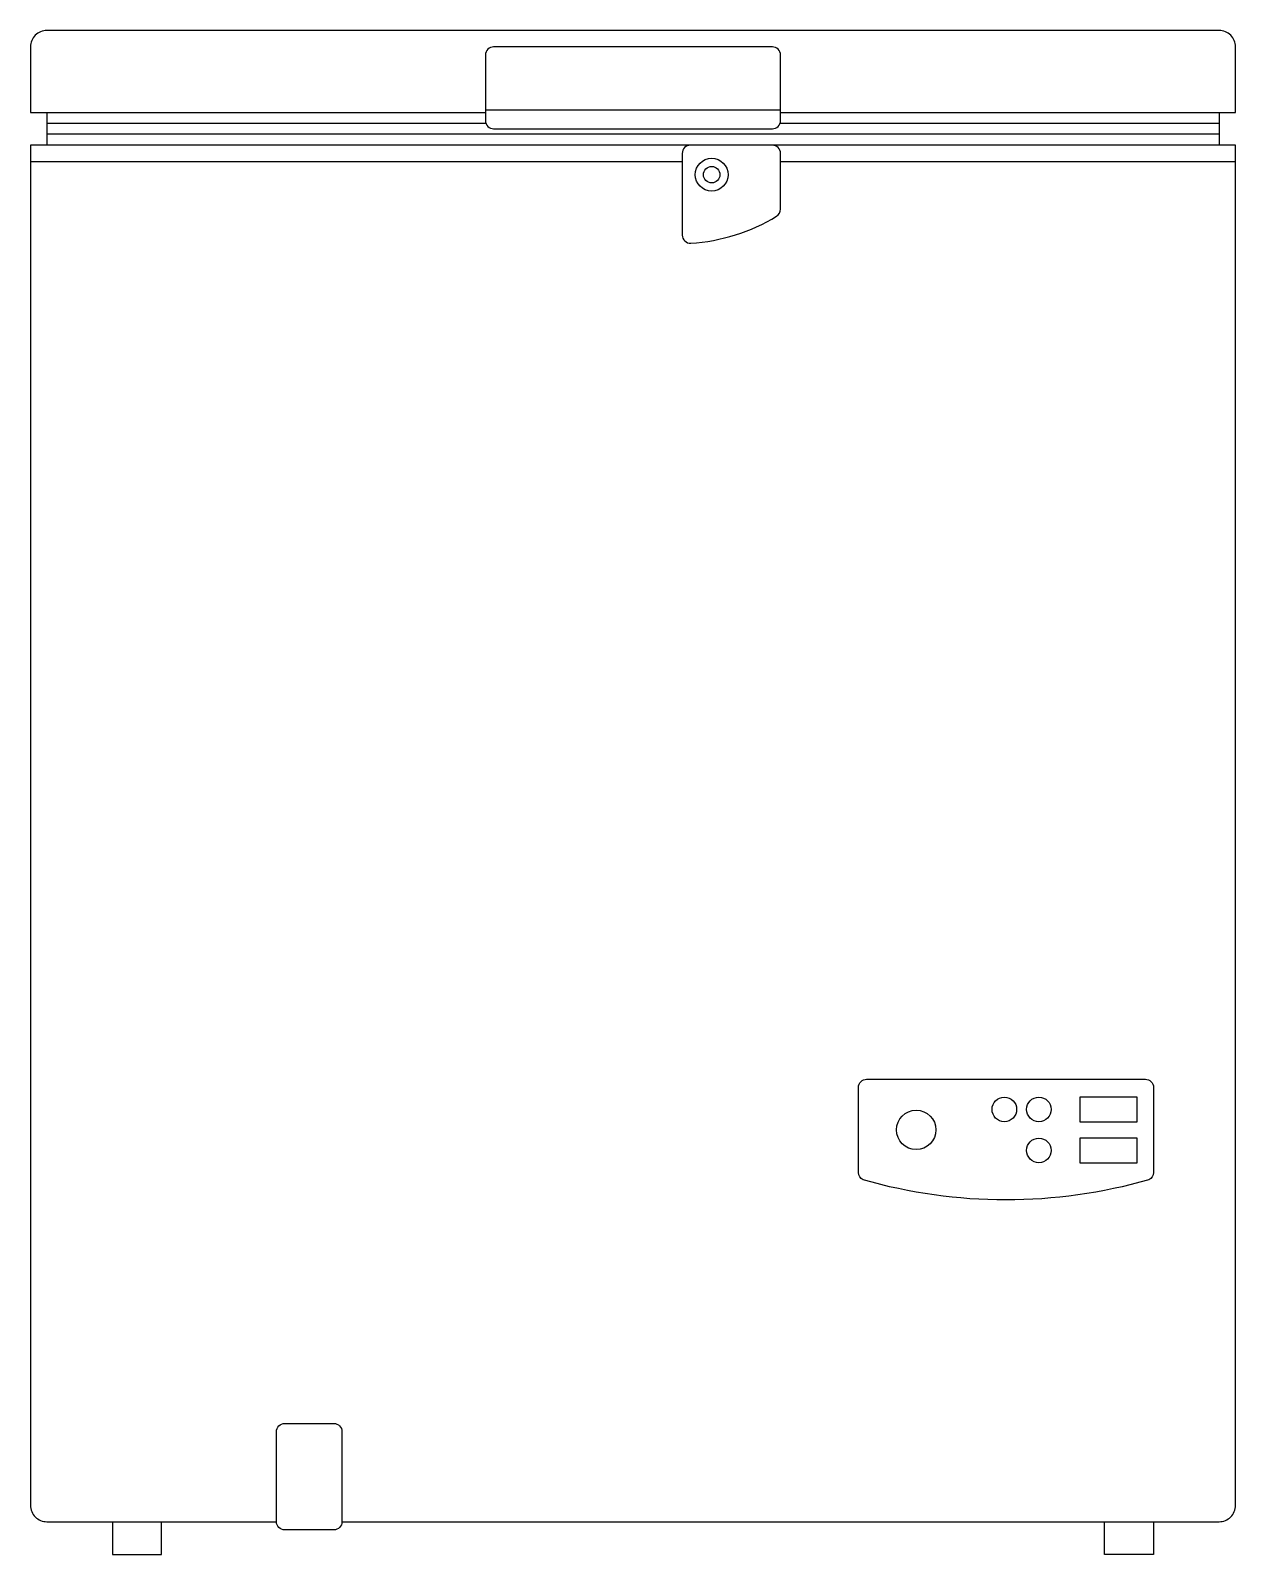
# Model space of a CAD drawing. Header units: millimetres. Extents: x -3060.234 to -3059.499, y 2853.766 to 2854.696.
import ezdxf

# ---------------------------------------------------------------- set-up
doc = ezdxf.new("R2010")
doc.units = ezdxf.units.MM
doc.header["$LTSCALE"] = 10
doc.layers.add('cozinha_freezers', color=2, linetype='Continuous')

msp = doc.modelspace()

# ---------------------------------------------------------------- linework, layer by layer
at = {"layer": 'cozinha_freezers'}
for p, q in [((-3060.22382, 2854.64594), (-3060.22382, 2854.62594)), ((-3059.50882, 2854.64594), (-3059.50882, 2854.62594)), ((-3060.23382, 2854.61594), (-3059.83632, 2854.61594)), ((-3059.77632, 2854.61594), (-3059.49882, 2854.61594))]:
    msp.add_line(p, q, dxfattribs=at)
at = {"layer": 'cozinha_freezers', "color": 1}
for p, q in [((-3059.95632, 2854.64758), (-3059.77632, 2854.64758)), ((-3059.95603, 2854.63927), (-3060.22382, 2854.63927)), ((-3059.50882, 2854.63927), (-3059.77661, 2854.63927)), ((-3059.50882, 2854.6326), (-3060.22382, 2854.6326))]:
    msp.add_line(p, q, dxfattribs=at)
at = {"layer": 'cozinha_freezers'}
for points in [[(-3059.77632, 2854.64594), (-3059.49882, 2854.64594), (-3059.49882, 2854.68594, 0.414214), (-3059.50882, 2854.69594), (-3060.22382, 2854.69594, 0.414214), (-3060.23382, 2854.68594), (-3060.23382, 2854.64594), (-3059.95632, 2854.64594)], [(-3060.04382, 2853.78594), (-3059.50882, 2853.78594, 0.414214), (-3059.49882, 2853.79594), (-3059.49882, 2854.62594), (-3060.23382, 2854.62594), (-3060.23382, 2853.79594, 0.414214), (-3060.22382, 2853.78594), (-3060.08382, 2853.78594)]]:
    msp.add_lwpolyline(points, format="xyb", dxfattribs=at)
at = {"layer": 'cozinha_freezers', "color": 1}
for points in [[(-3059.95132, 2854.68594, 0.414214), (-3059.95632, 2854.68094), (-3059.95632, 2854.64094, 0.414214), (-3059.95132, 2854.63594), (-3059.78132, 2854.63594, 0.414214), (-3059.77632, 2854.64094), (-3059.77632, 2854.68094, 0.414214), (-3059.78132, 2854.68594)], [(-3059.83132, 2854.62594, 0.414214), (-3059.83632, 2854.62094), (-3059.83632, 2854.57113, 0.432525), (-3059.83101, 2854.56614, 0.122108), (-3059.77871, 2854.58261, 0.261385), (-3059.77632, 2854.58688), (-3059.77632, 2854.62094, 0.414214), (-3059.78132, 2854.62594)], [(-3059.72882, 2853.99914), (-3059.72882, 2854.05094, -0.414214), (-3059.72382, 2854.05594), (-3059.55382, 2854.05594, -0.414214), (-3059.54882, 2854.05094), (-3059.54882, 2853.99914, -0.295349), (-3059.55177, 2853.99458, -0.141097), (-3059.72587, 2853.99458, -0.295349)]]:
    msp.add_lwpolyline(points, format="xyb", close=True, dxfattribs=at)
for points in [[(-3059.59382, 2854.04504), (-3059.59382, 2854.03004), (-3059.55882, 2854.03004), (-3059.55882, 2854.04504)], [(-3059.59382, 2854.02004), (-3059.59382, 2854.00504), (-3059.55882, 2854.00504), (-3059.55882, 2854.02004)]]:
    msp.add_lwpolyline(points, close=True, dxfattribs=at)
at = {"layer": 'cozinha_freezers'}
msp.add_lwpolyline([(-3060.08382, 2853.84094, -0.414214), (-3060.07882, 2853.84594), (-3060.04882, 2853.84594, -0.414214), (-3060.04382, 2853.84094), (-3060.04382, 2853.78594, -0.414214), (-3060.04882, 2853.78094), (-3060.07882, 2853.78094, -0.414214), (-3060.08382, 2853.78594)], format="xyb", close=True, dxfattribs=at)
for points in [[(-3060.18382, 2853.78594), (-3060.18382, 2853.76594), (-3060.15382, 2853.76594), (-3060.15382, 2853.78594)], [(-3059.54882, 2853.78594), (-3059.54882, 2853.76594), (-3059.57882, 2853.76594), (-3059.57882, 2853.78594)]]:
    msp.add_lwpolyline(points, dxfattribs=at)
at = {"layer": 'cozinha_freezers', "color": 1}
for centre, radius in [((-3059.81832, 2854.60794), 0.01), ((-3059.81832, 2854.60794), 0.005), ((-3059.63981, 2854.03754), 0.0075), ((-3059.61876, 2854.03754), 0.0075), ((-3059.69356, 2854.02504), 0.012), ((-3059.61876, 2854.01254), 0.0075)]:
    msp.add_circle(centre, radius, dxfattribs=at)

doc.saveas('drawing.dxf')
